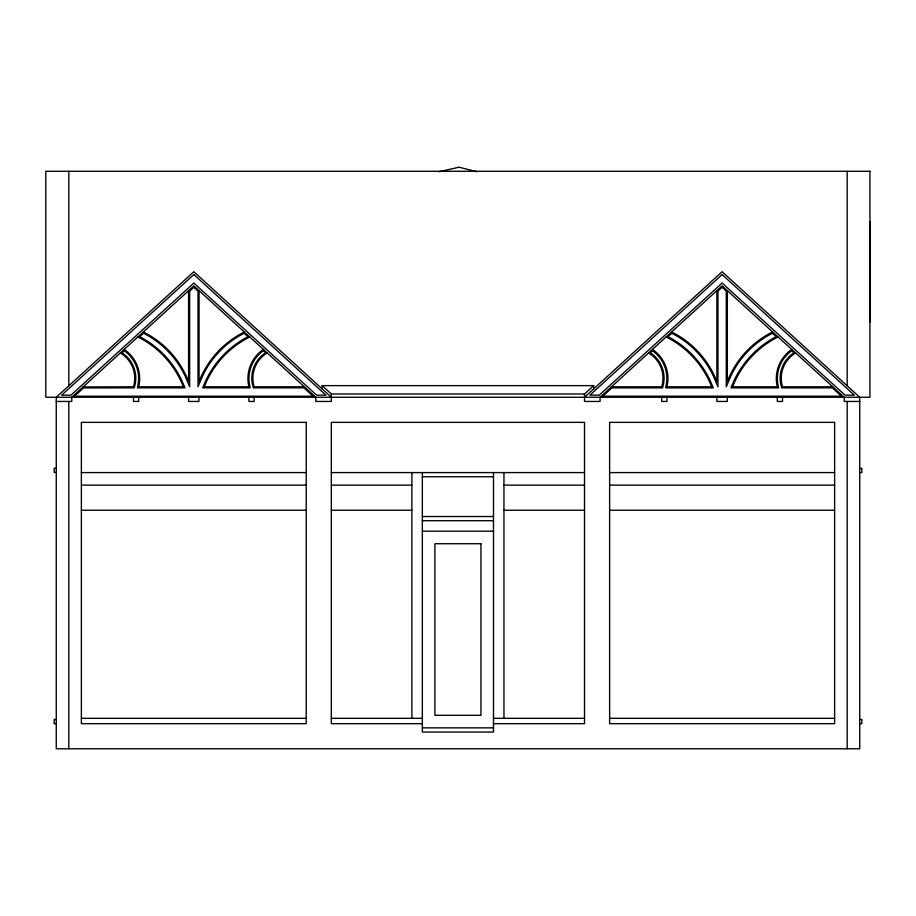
<?xml version="1.0" encoding="UTF-8"?>
<svg xmlns="http://www.w3.org/2000/svg" width="916" height="916" viewBox="0 0 916 916"><rect width="100%" height="100%" fill="white"/><g stroke="black" fill="none" stroke-linecap="round" stroke-linejoin="round"><path stroke-width="1.37" d="M199.07 397.258L198.875 401.448L188.604 401.448L188.604 397.258M56.265 397.258L193.837 271.72L331.317 397.258M322.169 388.899L322.169 385.625L331.317 393.995L584.511 393.995L593.683 385.625L593.683 388.899M584.511 397.258L722.106 271.72L859.735 397.258L859.735 748.784L56.265 748.784L56.265 397.189M438.982 171.727L459.019 167.216L477.018 171.727M83.116 386.918L133.461 386.792A29.381 29.381 0 0 0 120.34 352.946M322.169 385.625L593.683 385.625M304.352 386.792L254.133 386.792A29.404 29.404 0 0 1 267.266 352.935M611.499 386.792L661.718 386.792A29.381 29.381 0 0 0 648.597 352.946M832.747 386.792L782.527 386.792A29.369 29.369 0 0 1 795.649 352.958M56.265 401.448L71.78 401.448L71.78 397.258L193.837 285.884L315.802 397.258L315.802 401.448L331.317 401.448L331.317 393.995M859.735 401.448L844.208 401.448L844.208 397.258L722.106 285.872L600.037 397.258L600.037 401.448L584.511 401.448L584.511 393.995M56.265 468.271L54.17 468.271L54.17 472.45L56.265 472.45M859.735 468.397L861.83 468.397L861.83 472.587L859.735 472.587M81.375 472.587L306.219 472.587M331.317 472.587L584.511 472.587M609.621 472.587L834.625 472.587M422.356 476.767L493.495 476.767M81.375 485.137L306.219 485.137M331.317 485.137L411.891 485.137M503.96 485.137L584.511 485.137M609.621 485.137L834.625 485.137M81.375 510.246L306.219 510.246M331.317 510.246L411.891 510.246M503.96 510.246L584.511 510.246M609.621 510.246L834.625 510.246M422.356 516.521L493.495 516.521M422.356 520.712L493.495 520.712M422.356 531.165L493.495 531.165M81.375 718.316L306.219 718.316M331.317 718.316L422.356 718.316M493.495 718.316L584.511 718.316M609.621 718.316L834.625 718.316M56.265 719.484L54.17 719.484L54.17 723.674L56.265 723.674M859.735 719.484L861.83 719.484L861.83 723.674L859.735 723.674M422.356 723.674L331.317 723.674L331.317 422.368L584.511 422.368L584.511 723.674L493.495 723.674M422.356 727.854L493.495 727.854M870.2 221.5L870.2 321.928M847.185 171.281L847.185 385.808M847.185 401.448L847.185 748.784M782.527 397.258L782.527 401.448L777.295 401.448L777.295 397.258M727.338 290.647L727.338 381.56A92.985 92.985 0 0 1 772.612 331.935M727.338 397.258L727.338 401.448L716.885 401.448L716.885 397.258M716.885 290.647L716.885 381.56A92.963 92.963 0 0 0 671.611 331.947M666.951 397.258L666.951 401.448L661.718 401.448L661.718 397.258M503.96 472.587L503.96 718.316M493.495 472.587L493.495 732.044L422.356 732.044L422.356 472.587M411.891 472.587L411.891 718.316M254.133 397.258L254.133 401.448L248.9 401.448L248.9 397.258M199.07 290.658L199.07 381.56A92.882 92.882 0 0 1 244.332 331.993M188.604 290.658L188.604 381.56A92.94 92.94 0 0 0 143.343 331.958M138.694 397.258L138.694 401.448L133.461 401.448L133.461 397.258M68.815 171.281L68.815 385.796M68.815 401.448L68.815 748.784M249.793 336.974A93.776 93.776 0 0 0 204.291 386.792L248.9 386.792A35.163 35.163 0 0 1 263.407 349.408M778.073 336.916A93.89 93.89 0 0 0 732.571 386.792L777.295 386.792A35.117 35.117 0 0 1 791.779 349.431M124.21 349.42A35.14 35.14 0 0 1 138.694 386.792L183.372 386.792A93.844 93.844 0 0 0 137.881 336.939M652.467 349.42A35.129 35.129 0 0 1 666.951 386.792L711.652 386.792A93.867 93.867 0 0 0 666.15 336.939M138.316 383.163L137.434 387.846L184.952 387.846L182.066 381.067A94.898 94.898 0 0 0 143.469 338.76L139.679 336.722L143.491 333.229L147.854 335.577A91.898 91.898 0 0 1 185.421 376.728L189.646 386.712L189.646 291.116L193.837 287.292L198.016 291.116L198.016 386.712L202.253 376.739A91.829 91.829 0 0 1 239.809 335.6L244.171 333.264L247.996 336.756L244.206 338.794A94.829 94.829 0 0 0 205.596 381.067L202.711 387.846L250.16 387.846L249.278 383.163A34.121 34.121 0 0 1 261.232 352.351L263.339 350.759L265.583 352.809L263.923 353.92A30.457 30.457 0 0 0 252.324 383.827L253.308 387.846L303.94 387.846L313.112 396.216L74.482 396.216L83.528 387.96L134.286 387.846L135.27 383.827A30.434 30.434 0 0 0 123.683 353.92L122.034 352.82L124.267 350.782L126.374 352.362A34.087 34.087 0 0 1 138.316 383.163M666.55 383.163L665.657 387.869L713.266 387.869L710.369 381.056A94.943 94.943 0 0 0 671.76 338.737L667.993 336.71L671.772 333.252L676.123 335.588A91.886 91.886 0 0 1 713.678 376.739L717.949 386.838L717.949 291.116L722.106 287.326L726.274 291.116L726.274 386.838L730.544 376.739A91.909 91.909 0 0 1 768.1 335.577L772.451 333.241L776.23 336.699L772.463 338.725A94.966 94.966 0 0 0 733.853 381.056L730.957 387.869L778.589 387.869L777.695 383.163A34.052 34.052 0 0 1 789.626 352.385L791.71 350.817L793.92 352.82L792.294 353.908A30.446 30.446 0 0 0 780.695 383.827L781.692 387.869L832.335 387.869L841.449 396.193L602.797 396.193L611.922 387.869L662.566 387.869L663.55 383.827A30.457 30.457 0 0 0 651.952 353.908L650.326 352.82L652.535 350.817L654.619 352.385A34.064 34.064 0 0 1 666.55 383.163M193.837 274.548L61.658 395.162L70.967 395.162L193.837 283.044L316.615 395.162L325.924 395.162L193.837 274.548M722.106 274.548L589.915 395.162L599.224 395.162L722.106 283.044L845.021 395.162L854.342 395.162L722.106 274.548M869.937 171.281L45.8 171.281L45.8 397.258L869.937 397.258L869.937 171.281M306.219 422.368L81.375 422.368L81.375 723.674L306.219 723.674L306.219 422.368M834.625 422.368L609.621 422.368L609.621 723.674L834.625 723.674L834.625 422.368M480.946 543.726L434.905 543.726L434.905 715.304L480.946 715.304L480.946 543.726"/></g></svg>
